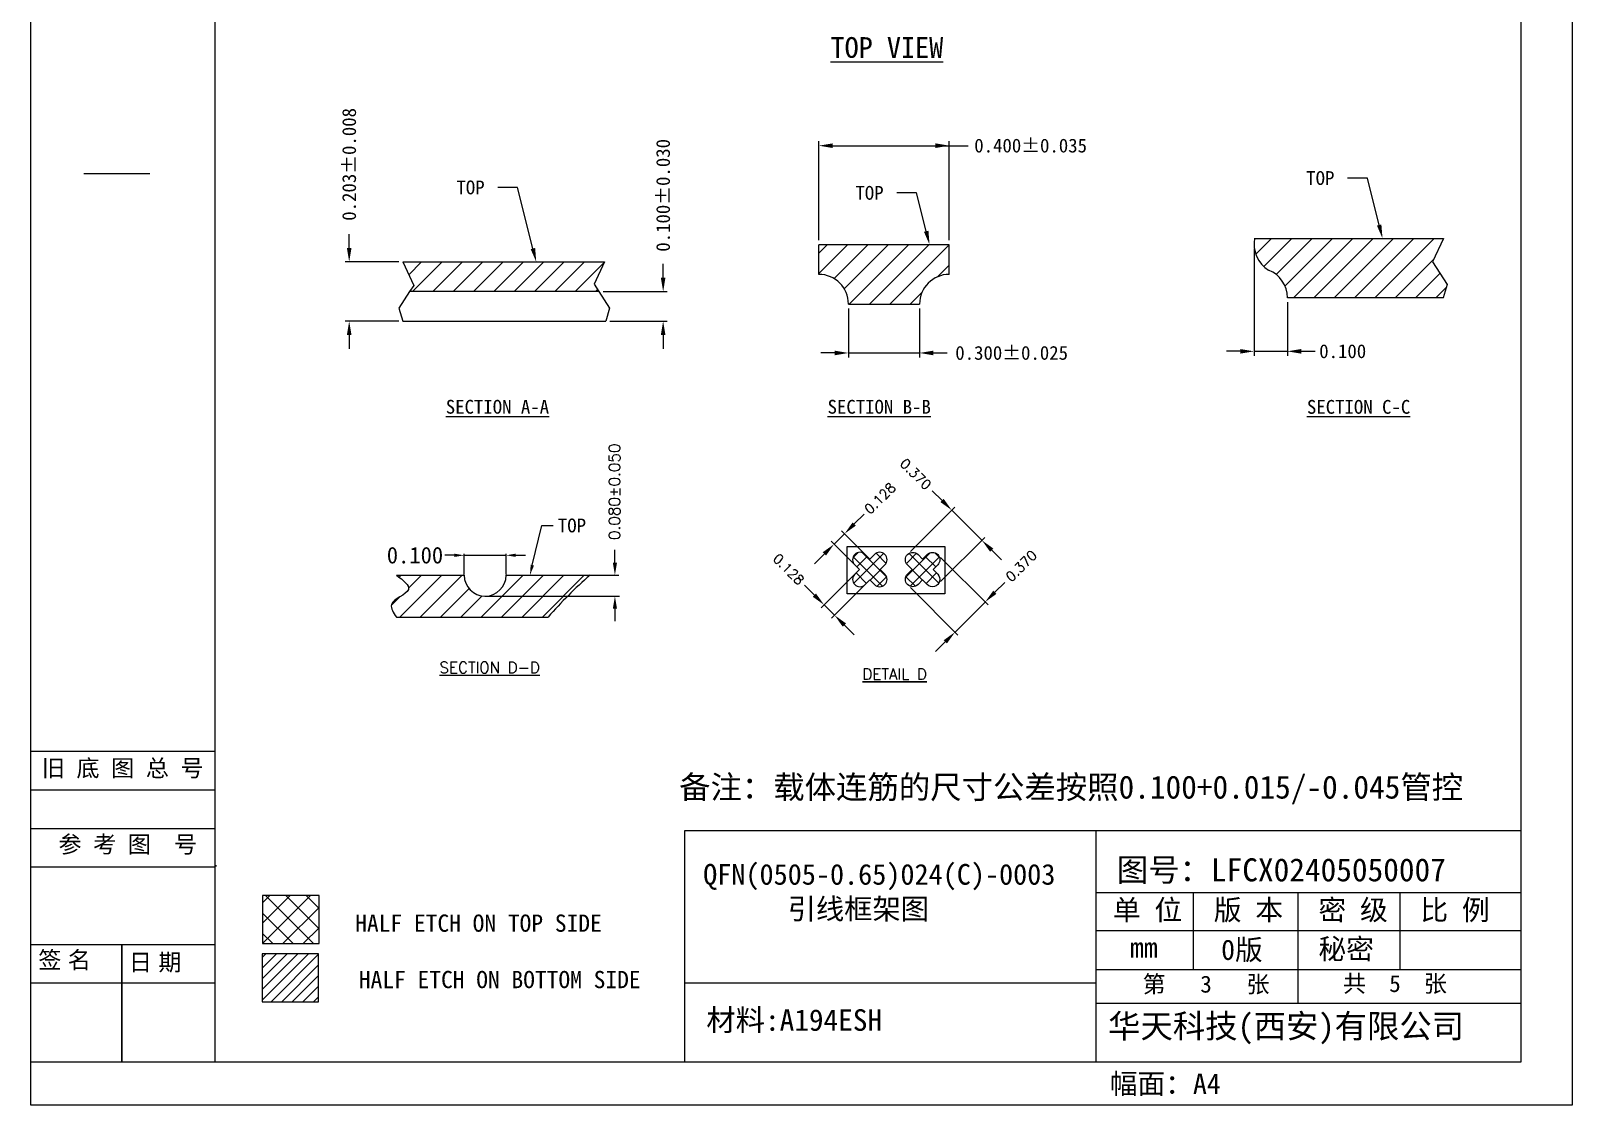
# Model space of a CAD drawing. Extents: x 2505 to 2922, y -308 to -10.
# Drawn here: x 2763.21 to 2776.61, y -71.92 to -62.59 of the extents above; entities that cross this region are included whole.
import ezdxf
from ezdxf.enums import TextEntityAlignment as Align

# ---------------------------------------------------------------- set-up
doc = ezdxf.new("R2010")
doc.units = 0
doc.header["$LTSCALE"] = 5
doc.header["$MEASUREMENT"] = 0
doc.header["$PDMODE"] = 3
doc.layers.get('0').update_dxf_attribs({"linetype": 'CONTINUOUS'})
doc.layers.get('Defpoints').update_dxf_attribs({"linetype": 'CONTINUOUS'})
for name, color, linetype in [('DIM', 4, 'CONTINUOUS'), ('EACH', 4, 'CONTINUOUS'), ('TOP-Half-E', 6, 'CONTINUOUS'), ('图层1实体', 7, 'CONTINUOUS')]:
    doc.layers.add(name, color=color, linetype=linetype)
doc.styles.add('SIMPLEX', font='SIMPLEX')
doc.styles.get("Standard").update_dxf_attribs({"font": 'romans.shx', "bigfont": 'bigfont.shx'})
doc.styles.add('宋体', font='')
doc.styles.get('宋体').set_extended_font_data('SimSun')
doc.dimstyles.get("Standard").update_dxf_attribs({"dimscale": 0.12, "dimtxt": 1, "dimasz": 1, "dimexe": 0.3, "dimexo": 0.3, "dimgap": 0.3, "dimtad": 0, "dimdec": 3, "dimzin": 0, "dimdsep": 46, "dimtxsty": 'SIMPLEX', "dimcen": 0.5, "dimclrd": 256, "dimclre": 256, "dimclrt": 256, "dimadec": 0, "dimazin": 0, "dimtfac": 1, "dimtdec": 3, "dimtofl": 0, "dimtmove": 0, "dimatfit": 0, "dimfxl": 1, "dimtolj": 1, "dimtzin": 0, "dimlwd": -1, "dimlwe": -1, "dimarcsym": 0})

# ---------------------------------------------------------------- blocks, each defined once
blk = doc.blocks.new('*D7')
at = {"layer": 'Defpoints', "color": 0}
for p in [(2767.343, -67.143), (2766.978, -67.315), (2767.343, -67.315)]:
    blk.add_point(p, dxfattribs=at)
at = {"layer": 'DIM', "linetype": 'Continuous', "lineweight": 0}
for p, q in [((2766.894, -67.143), (2766.81, -67.143)), ((2766.978, -67.309), (2766.978, -67.131)), ((2766.978, -67.143), (2767.343, -67.143)), ((2767.343, -67.309), (2767.343, -67.131)), ((2767.427, -67.143), (2767.511, -67.143))]:
    blk.add_line(p, q, dxfattribs=at)
at = {"layer": 'DIM'}
for points in [[(2766.894, -67.157), (2766.894, -67.129), (2766.978, -67.143)], [(2767.427, -67.129), (2767.427, -67.157), (2767.343, -67.143)]]:
    blk.add_solid(points, dxfattribs=at)
at = {"layer": 'DIM', "lineweight": 0, "insert": (2766.551, -67.143), "char_height": 0.144, "attachment_point": 5, "style": '宋体'}
blk.add_mtext('\\A1;0.100', dxfattribs=at)
blk = doc.blocks.new('*D174')
at = {"layer": 'Defpoints', "color": 0}
for p in [(2770.284, -66.956), (2770.504, -67.176), (2770.414, -67.267)]:
    blk.add_point(p, dxfattribs=at)
at = {"layer": 'DIM'}
for p, q in [((2770.369, -66.871), (2770.454, -66.786)), ((2770.193, -67.047), (2770.284, -66.956)), ((2770.479, -67.151), (2770.259, -66.93)), ((2770.388, -67.241), (2770.168, -67.021)), ((2770.109, -67.131), (2770.024, -67.216))]:
    blk.add_line(p, q, dxfattribs=at)
for points in [[(2770.355, -66.857), (2770.383, -66.885), (2770.284, -66.956)], [(2770.123, -67.146), (2770.094, -67.117), (2770.193, -67.047)]]:
    blk.add_solid(points, dxfattribs=at)
at = {"layer": 'DIM', "insert": (2770.592, -66.648), "char_height": 0.084, "attachment_point": 5, "rotation": 45, "style": 'SIMPLEX', "bg_fill": 3, "box_fill_scale": 1.25, "bg_fill_color": 257, "bg_fill_transparency": 0}
blk.add_mtext('\\A1;0.128', dxfattribs=at)
blk = doc.blocks.new('*D175')
at = {"layer": 'Defpoints', "color": 0}
for p in [(2770.414, -67.267), (2770.504, -67.358), (2770.198, -67.664)]:
    blk.add_point(p, dxfattribs=at)
at = {"layer": 'DIM'}
for p, q in [((2770.388, -67.292), (2770.082, -67.599)), ((2770.022, -67.489), (2769.937, -67.404)), ((2770.479, -67.383), (2770.172, -67.69)), ((2770.107, -67.574), (2770.198, -67.664)), ((2770.283, -67.749), (2770.367, -67.834))]:
    blk.add_line(p, q, dxfattribs=at)
for points in [[(2770.008, -67.503), (2770.036, -67.475), (2770.107, -67.574)], [(2770.297, -67.735), (2770.268, -67.763), (2770.198, -67.664)]]:
    blk.add_solid(points, dxfattribs=at)
at = {"layer": 'DIM', "insert": (2769.799, -67.265), "char_height": 0.084, "attachment_point": 5, "rotation": 315, "style": 'SIMPLEX', "bg_fill": 3, "box_fill_scale": 1.25, "bg_fill_color": 257, "bg_fill_transparency": 0}
blk.add_mtext('\\A1;0.128', dxfattribs=at)
blk = doc.blocks.new('*D176')
at = {"layer": 'Defpoints', "color": 0}
for p in [(2771.478, -67.013), (2770.832, -67.136), (2771.094, -67.398)]:
    blk.add_point(p, dxfattribs=at)
at = {"layer": 'DIM'}
for p, q in [((2771.132, -66.667), (2771.047, -66.582)), ((2770.858, -67.111), (2771.242, -66.726)), ((2771.217, -66.752), (2771.478, -67.013)), ((2771.119, -67.372), (2771.504, -66.988)), ((2771.563, -67.098), (2771.648, -67.183))]:
    blk.add_line(p, q, dxfattribs=at)
for points in [[(2771.118, -66.681), (2771.146, -66.653), (2771.217, -66.752)], [(2771.577, -67.084), (2771.549, -67.112), (2771.478, -67.013)]]:
    blk.add_solid(points, dxfattribs=at)
at = {"layer": 'DIM', "insert": (2770.903, -66.438), "char_height": 0.084, "attachment_point": 5, "rotation": 315, "style": 'SIMPLEX', "bg_fill": 3, "box_fill_scale": 1.25, "bg_fill_color": 257, "bg_fill_transparency": 0}
blk.add_mtext('\\A1;0.370', dxfattribs=at)
blk = doc.blocks.new('*D177')
at = {"layer": 'Defpoints', "color": 0}
for p in [(2771.094, -67.136), (2770.832, -67.398), (2771.506, -67.549)]:
    blk.add_point(p, dxfattribs=at)
at = {"layer": 'DIM'}
for p, q in [((2771.119, -67.162), (2771.532, -67.574)), ((2771.591, -67.464), (2771.676, -67.379)), ((2770.858, -67.423), (2771.27, -67.836)), ((2771.245, -67.81), (2771.506, -67.549)), ((2771.16, -67.895), (2771.075, -67.98))]:
    blk.add_line(p, q, dxfattribs=at)
for points in [[(2771.577, -67.45), (2771.605, -67.478), (2771.506, -67.549)], [(2771.174, -67.909), (2771.146, -67.881), (2771.245, -67.81)]]:
    blk.add_solid(points, dxfattribs=at)
at = {"layer": 'DIM', "insert": (2771.82, -67.235), "char_height": 0.084, "attachment_point": 5, "rotation": 45, "style": 'SIMPLEX', "bg_fill": 3, "box_fill_scale": 1.25, "bg_fill_color": 257, "bg_fill_transparency": 0}
blk.add_mtext('\\A1;0.370', dxfattribs=at)

msp = doc.modelspace()

# ---------------------------------------------------------------- hatches: boundary and pattern name
at = {"layer": 'EACH', "lineweight": 0}
h = msp.add_hatch(dxfattribs=at)
h.set_pattern_fill('ANSI31', color=256, style=0)
h.set_pattern_definition([(45, (2771.14805, -58.22117), (-0.0883883, 0.0883883), [])])
h.paths.add_polyline_path([(2775.4884, -64.3901), (2773.8477, -64.3901, 0.3144392), (2773.9699, -64.6654, -0.3087639), (2774.1337, -64.9053), (2775.4882, -64.9053), (2775.522, -64.7904), (2775.3943, -64.5937)])
h = msp.add_hatch(dxfattribs=at)
h.set_pattern_fill('ANSI31', color=256, style=0)
h.set_pattern_definition([(45, (2770.11519, -58.27541), (-0.0883883, 0.0883883), [])])
h.paths.add_polyline_path([(2770.0608, -64.4446), (2770.0608, -64.7022, -0.4142136), (2770.3184, -64.9598), (2770.9366, -64.9598, -0.4142136), (2771.1942, -64.7022), (2771.1942, -64.4446)])
h = msp.add_hatch(dxfattribs=at)
h.set_pattern_fill('ANSI31', color=256, style=0)
h.set_pattern_definition([(45, (2769.41956, -58.425), (-0.0883883, 0.0883883), [])])
h.paths.add_polyline_path([(2768.1968, -64.5942), (2766.4456, -64.5942), (2766.5397, -64.7978), (2766.5046, -64.8518), (2768.15, -64.8518), (2768.1078, -64.7868)])
h = msp.add_hatch(dxfattribs=at)
h.set_pattern_fill('ANSI31', color=256, style=0)
h.set_pattern_definition([(45, (118.66498, -96.84253), (-0.0883883476, 0.0883883476), [])])
edge = h.paths.add_edge_path()
edge.add_arc((2770.4145, -70.0217), 3.5787, 130.86659, 139.13341, ccw=False)
edge.add_line((2768.0729, -67.3154), (2768.0534, -67.3154))
edge.add_line((2768.0534, -67.3154), (2767.3433, -67.3154))
edge.add_arc((2767.1609, -67.3154), 0.1824, -180, 0, ccw=False)
edge.add_line((2766.9785, -67.3154), (2766.3901, -67.3154))
edge.add_spline(control_points=[(2766.3901, -67.3154), (2766.4482, -67.3597), (2766.5772, -67.458), (2766.2922, -67.5391), (2766.3637, -67.6422), (2766.3901, -67.6802)], knot_values=[0, 0, 0, 0, 0.429557, 0.9518225, 1.2567245, 1.2567245, 1.2567245, 1.2567245], degree=3, periodic=0)
edge.add_line((2766.3901, -67.6802), (2767.7081, -67.6802))
h = msp.add_hatch(dxfattribs=at)
h.set_pattern_fill('ANSI31', color=256, scale=0.52272, style=0)
h.set_pattern_definition([(45, (2791.59166, -35.95278), (-0.04620236, 0.04620236), [])])
h.paths.add_polyline_path([(2765.7135, -70.6062), (2765.2233, -70.6062), (2765.2233, -71.0228), (2765.7135, -71.0228)])
at = {"layer": 'TOP-Half-E', "lineweight": 5}
h = msp.add_hatch(dxfattribs=at)
h.set_pattern_fill('ANSI37', color=256, scale=0.02565)
h.set_pattern_definition([(315, (215.50504, 1312.48424), (-0.0575858924, -0.0575858924), []), (225, (215.50504, 1312.48424), (-0.0575858924, 0.0575858924), [])])
h.paths.add_polyline_path([(2770.5951, -67.2669), (2770.6353, -67.2267, 1), (2770.5446, -67.1361), (2770.5044, -67.1762), (2770.4643, -67.1361, 1), (2770.3736, -67.2267), (2770.4138, -67.2669), (2770.3736, -67.3071, 1), (2770.4643, -67.3977), (2770.5044, -67.3576), (2770.5446, -67.3977, 1), (2770.6353, -67.3071)])
h = msp.add_hatch(dxfattribs=at)
h.set_pattern_fill('ANSI37', color=256, scale=0.02565, angle=180)
h.set_pattern_definition([(225, (5325.96261, 1312.48424), (0.0575858924, -0.0575858924), []), (315, (5325.96261, 1312.48424), (0.0575858924, 0.0575858924), [])])
h.paths.add_polyline_path([(2770.8725, -67.2669), (2770.8324, -67.2267, -1), (2770.923, -67.1361), (2770.9632, -67.1762), (2771.0034, -67.1361, -1), (2771.094, -67.2267), (2771.0539, -67.2669), (2771.094, -67.3071, -1), (2771.0034, -67.3977), (2770.9632, -67.3576), (2770.923, -67.3977, -1), (2770.8324, -67.3071)])
at = {"layer": 'TOP-Half-E', "lineweight": -3}
h = msp.add_hatch(dxfattribs=at)
h.set_pattern_fill('ANSI37', color=6)
h.set_pattern_definition([(45, (114.59273, -99.72883), (-0.0883883476, 0.0883883476), []), (135, (114.59273, -99.72883), (-0.0883883476, -0.0883883476), [])])
h.paths.add_polyline_path([(2765.7175, -70.1002), (2765.2273, -70.1002), (2765.2273, -70.5168), (2765.7175, -70.5168)])

# ---------------------------------------------------------------- linework, layer by layer
at = {"lineweight": 0}
for p, q in [((2773.8483, -64.3901, -0.0476), (2775.4884, -64.3901, -0.0476)), ((2775.4884, -64.3901, -0.0476), (2775.3943, -64.5937, -0.0476)), ((2770.0608, -64.7022, -0.0476), (2770.0608, -64.4446, -0.0476)), ((2771.1942, -64.4446, -0.0476), (2770.0608, -64.4446, -0.0476)), ((2771.1942, -64.7022, -0.0476), (2771.1942, -64.4446, -0.0476)), ((2766.4456, -64.5942, -0.0476), (2768.1968, -64.5942, -0.0476)), ((2766.4456, -64.5942, -0.0476), (2766.5397, -64.7978, -0.0476)), ((2768.1968, -64.5942, -0.0476), (2768.1078, -64.7868, -0.0476)), ((2775.3943, -64.5937, -0.0476), (2775.522, -64.7904, -0.0476)), ((2766.5397, -64.7978, -0.0476), (2766.5046, -64.8518, -0.0476)), ((2768.1078, -64.7868, -0.0476), (2768.15, -64.8518, -0.0476)), ((2775.522, -64.7904, -0.0476), (2775.4882, -64.9053, -0.0476)), ((2766.5046, -64.8518, -0.0476), (2766.4119, -64.9946, -0.0476)), ((2768.15, -64.8518, -0.0476), (2766.5046, -64.8518, -0.0476)), ((2768.15, -64.8518, -0.0476), (2768.2426, -64.9946, -0.0476)), ((2770.3184, -64.9598, -0.0476), (2770.9366, -64.9598, -0.0476)), ((2775.4884, -64.9053, -0.0476), (2774.1337, -64.9053, -0.0476)), ((2766.4119, -64.9946, -0.0476), (2766.4458, -65.1094, -0.0476)), ((2768.2426, -64.9946, -0.0476), (2768.2088, -65.1094, -0.0476)), ((2766.4458, -65.1094, -0.0476), (2768.209, -65.1094, -0.0476))]:
    msp.add_line(p, q, dxfattribs=at)
at = {"color": 7, "lineweight": 0}
for p, q in [((2766.3901, -67.3154), (2766.9785, -67.3154)), ((2767.3433, -67.3154), (2768.0729, -67.3154)), ((2766.3901, -67.6802), (2767.7081, -67.6802)), ((2765.2273, -70.1002, 0.041), (2765.2273, -70.5168, 0.041)), ((2765.7175, -70.1002, 0.041), (2765.2273, -70.1002, 0.041)), ((2765.7175, -70.5168, 0.041), (2765.7175, -70.1002, 0.041)), ((2765.2273, -70.5168, 0.041), (2765.7175, -70.5168, 0.041)), ((2765.2233, -70.6062, 0.041), (2765.2233, -71.0228, 0.041)), ((2765.7135, -70.6062, 0.041), (2765.2233, -70.6062, 0.041)), ((2765.7135, -71.0228, 0.041), (2765.7135, -70.6062, 0.041)), ((2765.2233, -71.0228, 0.041), (2765.7135, -71.0228, 0.041))]:
    msp.add_line(p, q, dxfattribs=at)
at = {"lineweight": 0}
for centre, radius, start, end in [((2774.106, -64.4402, -0.0476), 0.2632, 168.33, 238.85486), ((2773.8761, -64.9053, -0.0476), 0.2576, 0, 68.6352), ((2770.0608, -64.9598, -0.0476), 0.2576, 0, 90), ((2771.1942, -64.9598, -0.0476), 0.2576, 90, 180)]:
    msp.add_arc(centre, radius, start, end, dxfattribs=at)
at = {"color": 7, "lineweight": 0}
for centre, radius, start, end in [((2767.1609, -67.3154), 0.1824, 180, 0), ((2770.4145, -70.0217), 3.5787, 130.86659, 139.13341)]:
    msp.add_arc(centre, radius, start, end, dxfattribs=at)
msp.add_spline([(2766.3901, -67.3154), (2766.4944, -67.4409), (2766.3462, -67.5729), (2766.3901, -67.6802)], degree=3, dxfattribs=at)
at = {"layer": 'DIM', "lineweight": 0}
for p, q in [((2770.0608, -64.4046, -0.0476), (2770.0608, -63.5442, -0.0476)), ((2770.1808, -63.5842, -0.0476), (2771.3586, -63.5842, -0.0476)), ((2771.1942, -64.4046, -0.0476), (2771.1942, -63.5442, -0.0476)), ((2774.8286, -63.8665, -0.0476), (2774.6562, -63.8665, -0.0476)), ((2774.9305, -64.2737, -0.0476), (2774.8286, -63.8665, -0.0476)), ((2767.4432, -63.9478, -0.0476), (2767.2709, -63.9478, -0.0476)), ((2767.5759, -64.4778, -0.0476), (2767.4432, -63.9478, -0.0476)), ((2770.9107, -63.9953, -0.0476), (2770.7384, -63.9953, -0.0476)), ((2770.9941, -64.3282, -0.0476), (2770.9107, -63.9953, -0.0476)), ((2765.9794, -64.4742, -0.0476), (2765.9794, -64.3542, -0.0476)), ((2773.8429, -64.4802, -0.0476), (2773.8429, -65.411, -0.0476)), ((2766.4096, -64.5942, -0.0476), (2765.9434, -64.5942, -0.0476)), ((2768.7079, -64.7318, -0.0476), (2768.7079, -64.6118, -0.0476)), ((2768.186, -64.8518, -0.0476), (2768.7439, -64.8518, -0.0476)), ((2774.1337, -64.9453, -0.0476), (2774.1337, -65.411, -0.0476)), ((2770.3184, -64.9998, -0.0476), (2770.3184, -65.4252, -0.0476)), ((2770.9366, -64.9998, -0.0476), (2770.9366, -65.4252, -0.0476)), ((2766.4098, -65.1094, -0.0476), (2765.9434, -65.1094, -0.0476)), ((2765.9794, -65.2294, -0.0476), (2765.9794, -65.3494, -0.0476)), ((2768.2448, -65.1094, -0.0476), (2768.7439, -65.1094, -0.0476)), ((2768.7079, -65.2294, -0.0476), (2768.7079, -65.3494, -0.0476)), ((2770.1984, -65.3852, -0.0476), (2770.0784, -65.3852, -0.0476)), ((2770.3184, -65.3852, -0.0476), (2770.9366, -65.3852, -0.0476)), ((2771.0566, -65.3852, -0.0476), (2771.1766, -65.3852, -0.0476)), ((2773.7229, -65.371, -0.0476), (2773.6029, -65.371, -0.0476)), ((2773.8429, -65.371, -0.0476), (2774.1337, -65.371, -0.0476)), ((2774.2537, -65.371, -0.0476), (2774.3737, -65.371, -0.0476)), ((2767.5709, -67.2288), (2767.6526, -66.885)), ((2767.6526, -66.885), (2767.7534, -66.885)), ((2768.2886, -67.2059), (2768.2886, -67.0965)), ((2768.0534, -67.3154), (2768.3216, -67.3154)), ((2767.1595, -67.4978, -0.0268), (2768.3288, -67.4978)), ((2768.2886, -67.6072), (2768.2886, -67.7166))]:
    msp.add_line(p, q, dxfattribs=at)
at = {"layer": 'DIM', "color": 2, "lineweight": 0}
msp.add_lwpolyline([(2770.3085, -67.0675), (2771.1568, -67.0675), (2771.1568, -67.4778), (2770.3085, -67.4778)], close=True, dxfattribs=at)
at = {"layer": 'DIM', "lineweight": 0}
for points in [[(2770.1808, -63.5642, -0.0476), (2770.1808, -63.6042, -0.0476), (2770.0608, -63.5842, -0.0476)], [(2771.0742, -63.5642, -0.0476), (2771.0742, -63.6042, -0.0476), (2771.1942, -63.5842, -0.0476)], [(2774.9499, -64.2688, -0.0476), (2774.9597, -64.3901, -0.0476), (2774.9111, -64.2786, -0.0476)], [(2771.0135, -64.3234, -0.0476), (2771.0232, -64.4446, -0.0476), (2770.9747, -64.3331, -0.0476)], [(2765.9594, -64.4742, -0.0476), (2765.9994, -64.4742, -0.0476), (2765.9794, -64.5942, -0.0476)], [(2767.5953, -64.4729, -0.0476), (2767.6051, -64.5942, -0.0476), (2767.5565, -64.4826, -0.0476)], [(2768.6879, -64.7318, -0.0476), (2768.7279, -64.7318, -0.0476), (2768.7079, -64.8518, -0.0476)], [(2765.9594, -65.2294, -0.0476), (2765.9994, -65.2294, -0.0476), (2765.9794, -65.1094, -0.0476)], [(2768.6879, -65.2294, -0.0476), (2768.7279, -65.2294, -0.0476), (2768.7079, -65.1094, -0.0476)], [(2770.1984, -65.3652, -0.0476), (2770.1984, -65.4052, -0.0476), (2770.3184, -65.3852, -0.0476)], [(2771.0566, -65.3652, -0.0476), (2771.0566, -65.4052, -0.0476), (2770.9366, -65.3852, -0.0476)], [(2773.7229, -65.351, -0.0476), (2773.7229, -65.391, -0.0476), (2773.8429, -65.371, -0.0476)], [(2774.2537, -65.351, -0.0476), (2774.2537, -65.391, -0.0476), (2774.1337, -65.371, -0.0476)], [(2767.5853, -67.2323), (2767.5503, -67.3154), (2767.5565, -67.2254)], [(2768.2704, -67.2059), (2768.3069, -67.2059), (2768.2886, -67.3154)], [(2768.2704, -67.6072), (2768.3069, -67.6072), (2768.2886, -67.4978)]]:
    msp.add_solid(points, dxfattribs=at)
at = {"layer": 'TOP-Half-E', "lineweight": 5}
for points in [[(2770.6353, -67.2267, 1), (2770.5446, -67.1361), (2770.5044, -67.1762), (2770.4643, -67.1361, 1), (2770.3736, -67.2267), (2770.4138, -67.2669), (2770.3736, -67.3071, 1), (2770.4643, -67.3977), (2770.5044, -67.3576), (2770.5446, -67.3977, 1), (2770.6353, -67.3071), (2770.5951, -67.2669)], [(2770.8324, -67.2267, -1), (2770.923, -67.1361), (2770.9632, -67.1762), (2771.0034, -67.1361, -1), (2771.094, -67.2267), (2771.0539, -67.2669), (2771.094, -67.3071, -1), (2771.0034, -67.3977), (2770.9632, -67.3576), (2770.923, -67.3977, -1), (2770.8324, -67.3071), (2770.8725, -67.2669)]]:
    msp.add_lwpolyline(points, format="xyb", close=True, dxfattribs=at)
at = {"layer": '图层1实体', "lineweight": 0}
for p, q in [((2763.6724, -63.8255, -0.0291), (2764.2473, -63.8255, -0.0291)), ((2764.8133, -68.8478, -0.0291), (2763.2125, -68.8478, -0.0291)), ((2764.8133, -69.183, -0.0291), (2763.2125, -69.183, -0.0291)), ((2764.8133, -69.5182, -0.0291), (2763.2125, -69.5182, -0.0291)), ((2768.8961, -71.5455, -0.0291), (2768.8961, -69.5351, -0.0291)), ((2768.8961, -69.5351, -0.0291), (2776.162, -69.5351, -0.0291)), ((2772.4682, -69.5351, -0.0291), (2772.4682, -71.5455, -0.0291)), ((2764.8133, -69.8535, -0.0291), (2763.2125, -69.8535, -0.0291)), ((2764.8216, -69.8359, -0.0291), (2764.8216, -69.8459, -0.0291)), ((2772.4682, -70.0731, -0.0291), (2776.162, -70.0731, -0.0291)), ((2773.3133, -70.0799, -0.0291), (2773.3133, -70.7412, -0.0291)), ((2774.223, -70.0799, -0.0291), (2774.223, -71.0353, -0.0291)), ((2775.109, -70.0799, -0.0291), (2775.109, -70.7412, -0.0291)), ((2772.4682, -70.4018, -0.0291), (2776.162, -70.4018, -0.0291)), ((2763.2125, -70.5233, -0.0291), (2764.8133, -70.5239, -0.0291)), ((2764.0042, -70.5233, -0.0291), (2764.0042, -71.5386, -0.0291)), ((2764.0042, -71.5386, -0.0291), (2764.0042, -70.5332, -0.0291)), ((2764.8133, -70.8598, -0.0291), (2763.2125, -70.8598, -0.0291)), ((2772.4682, -70.8598, -0.0291), (2768.8961, -70.8598, -0.0291)), ((2772.4682, -70.7412, -0.0291), (2776.162, -70.7412, -0.0291)), ((2772.4682, -71.0353, -0.0291), (2776.162, -71.0353, -0.0291)), ((2764.8123, -71.5466, -0.0291), (2763.217, -71.5466, -0.0291))]:
    msp.add_line(p, q, dxfattribs=at)
at = {"layer": '图层1实体', "lineweight": 0, "elevation": -0.0291}
for points in [[(2763.2125, -53.3189), (2776.608, -53.3189), (2776.608, -71.9204), (2763.2125, -71.9204)], [(2764.8133, -53.696), (2776.162, -53.696), (2776.162, -71.5455), (2764.8133, -71.5455)]]:
    msp.add_lwpolyline(points, close=True, dxfattribs=at)

# ---------------------------------------------------------------- texts
at = {"layer": 'DIM', "lineweight": 0, "style": '宋体'}
for s, height, p in [('备注：载体连筋的尺寸公差按照0.100+0.015/-0.045管控', 0.2, (2775.6604, -69.1569)), ('HALF ETCH ON TOP SIDE', 0.15, (2768.1746, -70.339)), ('HALF ETCH ON BOTTOM SIDE', 0.15, (2768.5122, -70.8289))]:
    msp.add_text(s, height=height, dxfattribs=at).set_placement(p, align=Align.MIDDLE_RIGHT)
at = {"layer": 'DIM', "lineweight": 0, "attachment_point": 5, "style": '宋体'}
for s, insert, char_height in [('{\\LTOP VIEW}', (2770.6523, -62.7326, -0.0476), 0.18), ('\\A1;0.400%%P0.035', (2771.9016, -63.5842, -0.0476), 0.12), ('TOP', (2767.0339, -63.9478, -0.0476), 0.12), ('TOP', (2774.4193, -63.8665, -0.0476), 0.12), ('TOP', (2770.5014, -63.9953, -0.0476), 0.12), ('\\A1;0.300±0.025', (2771.7366, -65.3852, -0.0476), 0.12), ('\\A1;0.100', (2774.6137, -65.371, -0.0476), 0.12), ('{\\LSECTION A-A}', (2767.2676, -65.8536, -0.0476), 0.12), ('{\\LSECTION B-B}', (2770.5856, -65.8536, -0.0476), 0.12), ('{\\LSECTION C-C}', (2774.7518, -65.8545, -0.0476), 0.12), ('\\A1;TOP', (2767.9155, -66.885), 0.12)]:
    msp.add_mtext(s, dxfattribs=dict(at, insert=insert, char_height=char_height))
at = {"layer": 'DIM', "lineweight": 0, "char_height": 0.12, "attachment_point": 5, "rotation": 90, "style": '宋体'}
for s, insert in [('\\A1;0.203±0.008', (2765.9794, -63.7467, -0.0476)), ('0.100±0.030', (2768.7079, -64.0158, -0.0476))]:
    msp.add_mtext(s, dxfattribs=dict(at, insert=insert))
at = {"layer": 'DIM', "lineweight": 0, "insert": (2768.2847, -66.5911), "char_height": 0.09697, "attachment_point": 5, "rotation": 90}
msp.add_mtext('{\\C4;0.080%%P0.050}', dxfattribs=at)
at = {"layer": 'DIM', "lineweight": 0, "insert": (2767.2004, -68.1177), "char_height": 0.096, "attachment_point": 5}
msp.add_mtext('\\A1;{\\LSECTION D-D}', dxfattribs=at)
at = {"layer": 'DIM', "insert": (2770.7193, -68.1753), "char_height": 0.096, "attachment_point": 5}
msp.add_mtext('\\A1;\\LDETAIL D', dxfattribs=at)
at = {"layer": '图层1实体', "lineweight": 0, "style": '宋体'}
for s, height, p in [('图号：LFCX02405050007', 0.2, (2772.6508, -69.9758, -0.0225)), ('单 位', 0.17678, (2772.6163, -70.3121, -0.0291)), ('版 本', 0.17678, (2773.4931, -70.3121, -0.0291)), ('密 级', 0.17678, (2774.4027, -70.3121, -0.0291)), ('比 例', 0.17678, (2775.2888, -70.3121, -0.0291)), ('0版', 0.17678, (2773.5574, -70.6585, -0.0291)), ('秘密', 0.17678, (2774.4027, -70.6514, -0.0291)), ('mm', 0.17678, (2772.7652, -70.6386, -0.0291)), ('幅面：A4', 0.17678, (2772.5893, -71.8221, -0.0291))]:
    msp.add_text(s, height=height, dxfattribs=at).set_placement(p)
at = {"layer": '图层1实体', "lineweight": 0, "attachment_point": 1, "style": '宋体'}
for s, insert, char_height in [('{\\fSimSun|b0|i0|c134|p2;旧 底 图 总 号}', (2763.308, -68.9184, -0.0291), 0.147314), ('{\\fSimSun|b0|i0|c134|p2;参 考 图  号}', (2763.4529, -69.5804, -0.0291), 0.147314), ('{\\fￋￎￌﾣﾤ|b0|i0|c134|p2; 签 名}', (2763.2227, -70.5848, -0.0291), 0.147314), ('{\\fￋￎￌﾣﾤ|b0|i0|c134|p2; 日 期}', (2764.0102, -70.6047, -0.0291), 0.147314), ('{\\fSimSun|b0|i0|c134|p2;第   3   张}', (2772.8743, -70.7951, -0.0291), 0.147314), ('共  5  张', (2774.6165, -70.7901, -0.0291), 0.14731), ('材料:A194ESH', (2769.0831, -71.0872, -0.0225), 0.18698), ('{\\fSimSun|b0|i0|c134|p2;华天科技(西安)有限公司}', (2772.5747, -71.1301, -0.0291), 0.20624)]:
    msp.add_mtext(s, dxfattribs=dict(at, insert=insert, char_height=char_height))
at = {"layer": '图层1实体', "lineweight": 0, "insert": (2769.0557, -69.825, -0.0225), "char_height": 0.18, "width": 3.803132, "attachment_point": 1, "style": '宋体'}
msp.add_mtext('QFN(0505-0.65)024(C)-0003\\P      引线框架图\\P            ', dxfattribs=at)

# ---------------------------------------------------------------- dimensions: what is measured, and where the dimension line sits
at = {"layer": 'DIM', "lineweight": 0}
dim = msp.add_linear_dim(base=(2767.3433, -67.1429, 0.0014), p1=(2766.9785, -67.3154), p2=(2767.3433, -67.3154), text='0.100', dimstyle='Standard', override={"dimtxt": 1.2, "dimasz": 0.7, "dimexe": 0.1, "dimexo": 0.05, "dimgap": 0.1, "dimtxsty": '宋体', "dimtofl": 1, "dimtfillclr": 256, "dimlwd": 0, "dimlwe": 0, "dimarcsym": 2}, dxfattribs=at)
dim.commit()
dim.dimension.update_dxf_attribs({"geometry": '*D7', "text_midpoint": (2766.5511, -67.1429, 0.0014), "dimtype": 160})

# ---------------------------------------------------------------- next in the draw order: dimensions: what is measured, and where the dimension line sits
at = {"layer": 'DIM'}
dim = msp.add_aligned_dim(p1=(2770.4138, -67.2669), p2=(2770.5044, -67.1762), distance=0.3117, dimstyle='Standard', override={"dimtxt": 0.7, "dimtofl": 1, "dimtfill": 1, "dimtfillclr": 0, "dimarcsym": 2}, dxfattribs=at)
dim.commit()
dim.dimension.update_dxf_attribs({"geometry": '*D174', "text_midpoint": (2770.5924, -66.6475)})

# ---------------------------------------------------------------- next in the draw order: dimensions: what is measured, and where the dimension line sits
for base, p1, p2, picture, middle in [((2771.4784, -67.0133), (2770.8324, -67.1361), (2771.094, -67.3977), '*D176', (2770.9028, -66.4377)), ((2770.1977, -67.6643), (2770.4138, -67.2669), (2770.5044, -67.3576), '*D175', (2769.7987, -67.2653))]:
    dim = msp.add_linear_dim(base=base, p1=p1, p2=p2, angle=315, dimstyle='Standard', override={"dimtxt": 0.7, "dimtofl": 1, "dimtfill": 1, "dimtfillclr": 0, "dimarcsym": 2}, dxfattribs=at)
    dim.commit()
    dim.dimension.update_dxf_attribs({"geometry": picture, "text_midpoint": middle, "dimtype": 161})

# ---------------------------------------------------------------- next in the draw order: dimensions: what is measured, and where the dimension line sits
dim = msp.add_aligned_dim(p1=(2770.8324, -67.3977), p2=(2771.094, -67.1361), distance=-0.5833, dimstyle='Standard', override={"dimtxt": 0.7, "dimtofl": 1, "dimtfill": 1, "dimtfillclr": 0, "dimarcsym": 2}, dxfattribs=at)
dim.commit()
dim.dimension.update_dxf_attribs({"geometry": '*D177', "text_midpoint": (2771.8204, -67.2345)})

doc.saveas('drawing.dxf')
